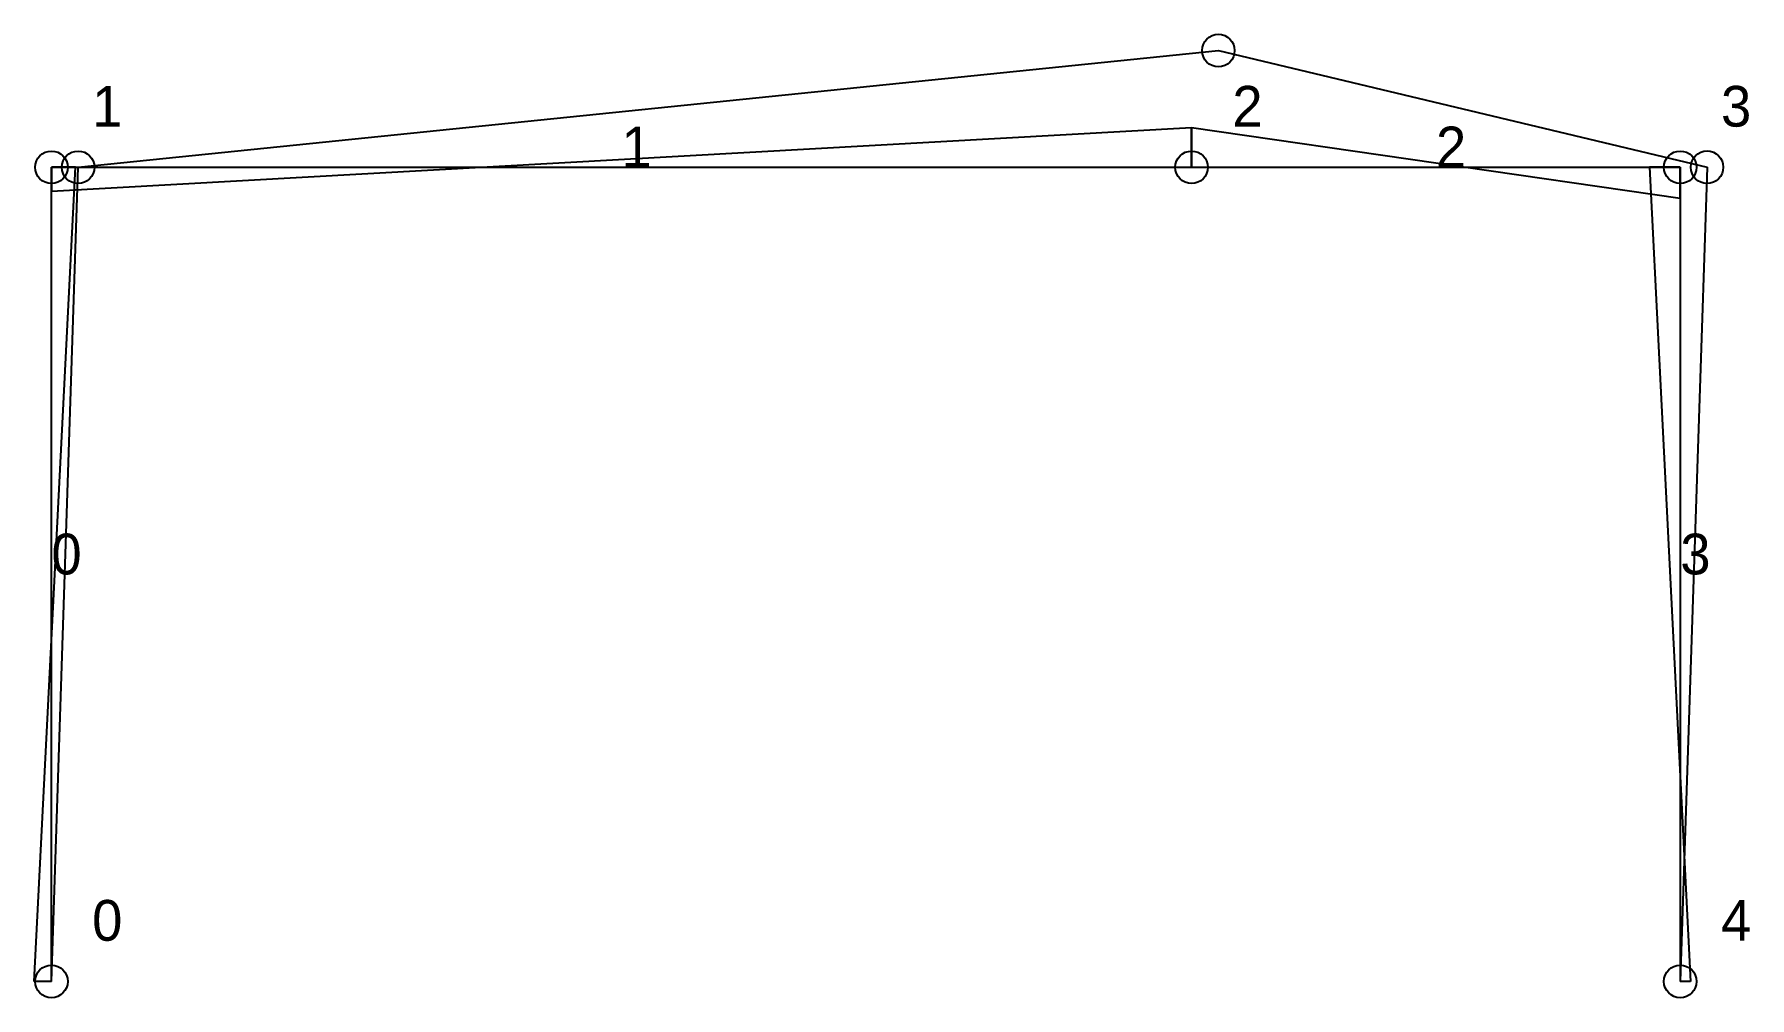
# Model space of a CAD drawing. Header units: metres. Extents: x -5 to 521, y -5 to 291.
import ezdxf

# ---------------------------------------------------------------- set-up
doc = ezdxf.new("R2010")
doc.units = ezdxf.units.M

msp = doc.modelspace()

# ---------------------------------------------------------------- linework, layer by layer
at = {"layer": 'BMD', "color": 4}
for p, q in [((0, 242.65), (350, 262.181)), ((350, 262.181), (350, 250)), ((350, 250), (350, 262.181)), ((350, 262.181), (500, 240.551)), ((-5.24828, 0), (7.34978, 250)), ((7.34978, 250), (0, 250)), ((0, 250), (0, 242.65)), ((500, 250), (490.551, 250)), ((490.551, 250), (503.149, 0)), ((500, 240.551), (500, 250)), ((0, 0), (-5.24828, 0)), ((503.149, 0), (500, 0))]:
    msp.add_line(p, q, dxfattribs=at)
at = {"layer": 'Deflected', "color": 1}
for p, q in [((8.19475, 250.007), (358.204, 285.849)), ((358.204, 285.849), (508.207, 250.018)), ((0, 0), (8.19475, 250.007)), ((508.207, 250.018), (500, 0))]:
    msp.add_line(p, q, dxfattribs=at)
for centre in [(358.204, 285.849), (8.19475, 250.007), (508.207, 250.018), (0, 0), (500, 0)]:
    msp.add_circle(centre, 5, dxfattribs=at)
at = {"layer": 'Information', "color": 1}
msp.add_line((350, 250), (350, 249.8), dxfattribs=at)
at = {"layer": 'Undeflected', "color": 0}
for p, q in [((0, 0), (0, 250)), ((0, 250), (350, 250)), ((350, 250), (500, 250)), ((500, 250), (500, 0))]:
    msp.add_line(p, q, dxfattribs=at)
for centre in [(0, 250), (350, 250), (500, 250), (0, 0), (500, 0)]:
    msp.add_circle(centre, 5, dxfattribs=at)

# ---------------------------------------------------------------- texts
at = {"layer": 'Information', "color": 5}
for s, p in [('1', (12.5, 262.5)), ('2', (362.5, 262.5)), ('3', (512.5, 262.5)), ('0', (12.5, 12.5)), ('4', (512.5, 12.5))]:
    msp.add_text(s, height=12.5, dxfattribs=at).set_placement(p)
at = {"layer": 'Information', "color": 0}
for s, p in [('1', (175, 250)), ('2', (425, 250)), ('0', (0, 125)), ('3', (500, 125))]:
    msp.add_text(s, height=12.5, dxfattribs=at).set_placement(p)

doc.saveas('drawing.dxf')
